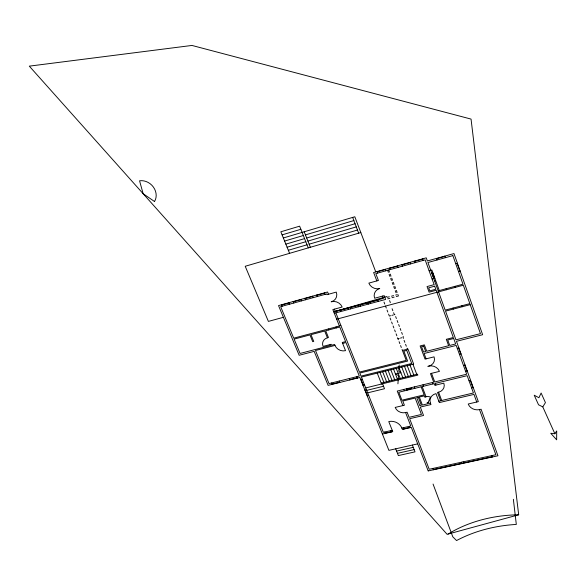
<?xml version="1.0" encoding="UTF-8"?>
<svg xmlns="http://www.w3.org/2000/svg" width="586" height="586" viewBox="0 0 586 586"><rect width="100%" height="100%" fill="white"/><g stroke="black" fill="none" stroke-linecap="round" stroke-linejoin="round"><path stroke-width="0.88" d="M397.923 383.823L398.473 375.714L395.843 373.861L400.934 372.747L398.766 371.268L399.191 364.975M476.733 402.018L473.971 394.4L439.332 402.582L435.962 393.602A8.915 7.728 14.4 0 0 430.439 403.146L428.622 403.571L428.176 402.399L430.483 397.081A6.666 5.772 15.2 0 0 426.029 396.744L424.989 396.993M542.775 406.867L545.434 402.641L541.12 393.023L538.915 397.74L534.212 395.206L538.534 404.787L542.775 406.867L554.876 433.75L550.745 433.266L556.649 439.822L556.7 430.952L554.876 433.75M448.144 534.014L453.125 531.143A130.195 101.861 10.5 0 1 512.179 515.013L518.683 514.786L471.049 119.083L191.959 45.444L29.3 66.145L447.118 534.329L518.683 514.786M282.1 234.876L300.874 229.287M283.353 237.967L354.816 216.761L375.765 271.904M284.598 241.058L303.35 235.513M305.445 234.891L353.856 220.57M285.843 244.135L304.588 238.612M306.683 237.997L355.065 223.735M287.089 247.211L305.819 241.71M307.914 241.095L356.266 226.892M288.334 250.273L307.049 244.802M309.144 244.186L357.467 230.042M360.815 232.561L245.219 266.271L268.395 321.406L283.397 317.312M386.892 296.516L333.749 311.847L349.93 307.416L350.509 308.903M377.201 271.787L385.244 269.545M389.551 268.344L397.652 266.088M401.996 264.879L410.156 262.601M414.529 261.385L422.748 259.093M436.563 258.69L444.877 256.382M281.661 304.998L289.242 302.903M293.3 301.775L300.933 299.666M305.02 298.538L312.712 296.406M316.821 295.271L324.571 293.125M429.099 270.747L431.845 269.992L439.288 290.553M455.732 263.715L457.402 263.253M331.178 301.797L331.434 301.724A8.446 7.537 24.9 0 1 342.158 307.049L332.841 309.576L339.397 326.036L293.725 338.173L280.657 306.646L326.614 293.945L326.915 294.692L336.261 292.106A8.482 7.611 26.1 0 1 331.434 301.724M458.494 271.523L460.164 271.069M432.094 278.995L434.834 278.247M387.185 297.336L389.316 296.765M391.448 296.186L393.587 295.608M395.726 295.029L396.795 294.736M340.158 310.331L347.945 308.229M350.025 307.665L357.856 305.548M359.95 304.976L367.825 302.852M369.934 302.281L377.86 300.135M334.313 313.276L385.632 299.424L384.196 295.652L374.644 298.237A8.57 7.743 20.7 0 1 379.721 288.517A8.614 7.823 21.8 0 1 368.85 283.111L378.424 280.467L375.809 273.589L425.15 259.854L434.138 284.642L427.04 286.561L429.091 292.165L436.182 290.26L453.33 337.521L446.312 339.301L448.656 345.711L426.74 351.234L424.367 344.876L420.118 345.952L425.04 359.108L434.065 356.852A8.46 7.471 15.5 0 1 428.82 366.104L427.765 366.367M387.756 298.845L389.888 298.274M392.019 297.695L394.158 297.117M396.297 296.545L398.436 295.967L397.865 294.45M336.664 319.18L463.343 285.221L469.855 303.651L445.177 310.119L438.562 291.865M339.301 325.787L340.84 325.377M390.591 315.715L389.331 316.044L388.569 314.059M391.844 315.385L393.301 314.997M394.891 314.572L394.363 314.711L393.609 312.719M334.987 345.425L334.606 344.458L331.551 345.257L331.163 344.29L323.04 346.414A7.764 6.827 24 0 1 327.42 337.807L328.438 337.536L325.699 330.753L339.785 327.01L345.594 341.594L342.261 342.458L345.535 350.655A8.343 7.354 23 0 1 334.987 345.425L315.495 350.501L329.032 383.596L359.306 376.036L345.974 342.561L342.649 343.425M397.967 338.737L399.227 338.415M400.472 338.093L401.923 337.719M402.428 350.443L407.951 349.044L413.65 364.067L361.401 377.076L383.376 432.336L392.21 430.292M457.27 348.377L458.889 347.974M332.152 384.101L339.682 382.226M349.769 379.713L357.379 377.816M459.409 354.266L461.028 353.871M360.72 379.582L362.243 379.201M362.968 385.236L364.499 384.863M381.171 383.083L417.474 374.161L417.833 375.113L365.708 387.917M463.482 365.496L465.094 365.1M364.932 390.166L366.455 389.793M366.69 390.379L383.537 386.255M367.671 392.84L384.504 388.73L382.57 383.779M465.599 371.319L467.21 370.931M367.173 395.777L368.689 395.411M403.944 390.005L404.076 390.364M406.53 389.382L411.548 388.166L411.68 388.518L406.662 389.734M469.012 380.739L470.624 380.351M426.029 396.744L422.169 386.562L434.233 383.647L434.863 385.317L443.829 383.149A8.402 7.332 14.6 0 1 438.584 392.195L437.537 392.452L440.635 400.729M471.627 387.947L473.232 387.558M428.176 402.399L427.135 402.648L427.575 403.82L422.381 405.051L419.334 397.059L424.542 395.814L425.077 397.227M438.804 401.168L473.451 392.964L467.174 375.677L435.288 383.391L435.911 385.061M405.578 412.581L407.116 412.214L409.094 417.327L421.451 414.434L415.181 398.055L402.78 401.014L404.413 405.226L395.176 407.424A8.263 7.135 17.1 0 0 405.578 412.581L410.779 426L401.85 428.066A10.336 8.819 17.7 0 0 388.774 421.576L392.752 431.662L382.409 434.05M376.827 280.906L373.626 272.505L426.234 257.833L427.362 260.96L453.982 253.562L482.637 334.709L456.479 341.316L478.337 401.644L468.229 404.003A9.01 7.801 11.4 0 0 479.487 409.592L481.084 409.226L497.946 455.769L428.198 470.917M385.339 433.127L391.397 431.728M403.703 428.886L409.819 427.472M417.701 443.858L388.899 450.356L359.87 377.457L328.109 385.368L314.177 351.366L299.153 355.277L278.533 305.592L327.574 292.011L328.468 294.26M396.575 451.081L413.247 447.33M397.462 453.337L414.126 449.594M433.31 469.562L461.739 463.387M463.548 462.991L492.467 456.714M281.558 304.757L282.166 306.229M293.198 301.534L293.806 303.013M289.14 302.654L289.748 304.134M331.676 382.936L332.247 384.335M304.918 298.289L305.518 299.768M300.83 299.417L301.438 300.904M327.42 337.807L324.681 331.024L310.976 334.657L313.73 341.404L312.719 341.675L309.965 334.928L294.121 339.133L300.061 353.461L330.533 345.52L330.145 344.561M289.572 253.335L280.848 231.785L299.629 226.167L308.28 247.885M339.206 381.054L339.777 382.46M349.3 378.534L349.864 379.948M328.372 328.966L328.761 329.94M312.609 296.157L313.21 297.644M316.726 295.022L317.326 296.509M360.976 379.523L363.225 385.17M365.188 390.1L367.422 395.718M324.468 292.875L325.062 294.37M356.911 376.637L357.475 378.058M336.056 326.922L336.445 327.896M340.056 310.082L340.649 311.569M384.885 431.985L385.427 433.354M304.207 231.778L310.368 247.277M334.394 309.159L335.273 311.378L383.464 298.347L382.599 296.084M335.866 312.858L359.423 372.103L406.215 360.375L402.062 349.468M390.943 430.585L391.485 431.955M395.682 448.825L398.355 455.586L415.013 451.857L412.361 445.06M377.267 373.128L381.545 384.028M347.85 307.987L348.428 309.467M382.673 371.78L386.57 381.757M403.249 427.736L403.791 429.12M401.85 428.066L402.392 429.443L411.313 427.377L428.183 470.888M379.97 372.454L383.867 382.424M409.372 426.322L409.914 427.707M359.855 304.727L360.434 306.222M385.383 371.106L389.272 381.09M357.76 305.299L358.339 306.793M367.73 302.603L368.308 304.097M390.818 369.751L394.693 379.757M402.868 405.593L397.235 391.052L433.699 382.211L430.468 373.59L439.456 371.385A8.431 7.391 15 0 0 428.82 366.104M388.1 370.425L391.983 380.424M406.538 388.796L407.08 390.217M396.268 368.389L400.135 378.424M369.839 302.032L370.418 303.533M432.878 468.441L433.398 469.789M393.543 369.07L397.411 379.091M377.765 299.885L378.336 301.394M401.74 367.034L405.593 377.076M399.007 367.722L402.86 377.75M352.655 217.399L358.661 233.191M384.006 302.076L384.768 304.075M385.529 306.082L386.291 308.075M387.053 310.075L387.815 312.067M390.086 318.037L390.84 320.015M391.595 322L392.349 323.977M393.103 325.955L393.851 327.926M394.605 329.896L395.352 331.866M396.099 333.83L396.847 335.8M397.594 337.756L398.341 339.719M399.088 341.675L399.835 343.623M400.575 345.579L401.315 347.527M407.226 365.664L411.064 375.736M414.331 386.907L414.873 388.328M404.479 366.345L408.325 376.41M389.587 300.574L390.349 302.581M395.645 316.565L396.4 318.55M397.154 320.535L397.901 322.52M398.656 324.498L399.403 326.475M400.15 328.453L400.897 330.423M401.644 332.394L402.392 334.364M403.139 336.327L403.351 338.43M392.093 308.727L392.847 310.726M404.098 340.385L404.838 342.341M405.578 344.297L406.318 346.253M407.058 348.201L407.424 349.175M412.925 364.243L416.756 374.337M377.098 271.53L377.684 273.069M409.973 364.975L413.804 375.062M430.439 403.146L430.974 404.552L420.323 407.065L423.539 415.467L409.636 418.712L429.194 469.247L495.866 454.736L479.487 409.592M422.938 384.819L423.48 386.247M463.123 461.863L463.621 463.211M389.456 268.088L390.034 269.633M432.38 382.533L432.922 383.962M461.314 462.259L461.819 463.614M388.686 270.007L389.456 272.058M390.225 274.101L390.994 276.153M391.763 278.196L392.532 280.233M393.294 282.276L394.056 284.313M394.825 286.342L395.587 288.371M396.348 290.4L397.11 292.429M387.61 270.307L388.379 272.358M389.148 274.402L389.917 276.445M390.686 278.489L391.455 280.533M392.217 282.569L392.986 284.606M393.748 286.635L394.51 288.664M395.272 290.693L396.033 292.714M385.149 269.289L385.727 270.827M426.103 358.844L424.103 353.497L456.201 345.425L466.654 374.227L434.753 381.955L431.523 373.326M438.584 392.195L441.683 400.48M433.061 484.043L452.78 536.776L456.545 540.556A134.458 104.557 10.4 0 1 516.317 524.426L513.365 499.287M397.557 265.832L398.136 267.377M401.901 264.616L402.472 266.169M410.061 262.345L410.632 263.898M414.434 261.122L415.005 262.682M422.653 258.829L423.224 260.389M492.057 455.564L492.555 456.933M434.695 278.284L432.666 272.666L431.838 272.893L433.874 278.511M435.581 280.731L434.761 280.958M458.618 348.04L460.757 353.937M464.83 365.166L466.939 370.997M470.353 380.417L472.968 387.624M436.467 258.426L437.031 259.994M446.136 288.708L446.51 289.733M453.088 308.046L453.454 309.056M444.789 256.119L445.345 257.686M454.948 286.349L455.315 287.374M461.863 305.745L462.229 306.756M457.124 263.326L459.885 271.142M452.861 255.606L427.927 262.521L438.189 290.846L462.977 284.195L452.861 255.606M434.695 286.173L428.696 287.799L429.809 290.854L435.808 289.242L434.695 286.173M470.214 304.661L445.543 311.129L455.945 339.836L480.461 333.632L470.214 304.661M406.743 350.413L403.849 351.153L407.629 361.079L359.804 373.055L361.027 376.131L411.709 363.496L406.743 350.413M423.671 346.128L421.546 346.663L423.553 352.032L425.678 351.497L423.671 346.128M453.689 338.51L447.755 340.019L449.733 345.44L455.666 343.945L453.689 338.51M421.129 386.819L398.81 392.217L401.908 400.201L424.183 394.869L421.129 386.819M418.294 397.308L416.741 397.682L419.788 405.666L421.341 405.292L418.294 397.308M154.514 201.511L143.145 193.71L139.556 180.796A13.866 12.086 44.5 0 1 153.378 187.051A13.866 12.086 44.5 0 1 154.514 201.511"/></g></svg>
